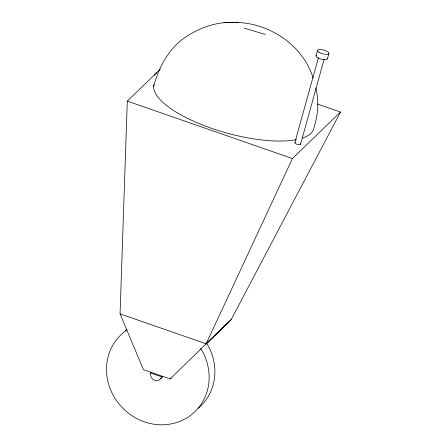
<?xml version="1.0" encoding="UTF-8"?>
<svg xmlns="http://www.w3.org/2000/svg" width="447" height="447" viewBox="0 0 447 447"><rect width="100%" height="100%" fill="white"/><g stroke="black" fill="none" stroke-linecap="round" stroke-linejoin="round"><path stroke-width="0.67" d="M171.167 377.994L170.151 378.978L143.465 369.697L120.053 313.855L127.306 101.123L160.361 69.151M315.979 55.847L317.471 50.461M294.852 142.71L318.387 57.842M300.574 144.219L324.109 59.356M327.439 58.741L328.936 53.355M153.667 86.316C158.724 67.631 168.295 49.215 184.482 37.861C198.39 28.323 214.817 22.037 231.825 22.445M120.053 313.855L206.14 343.793L292.416 158.54L340.502 112.041L317.482 104.034M206.307 343.81L231.211 319.549L340.502 112.041M170.151 378.978L209.419 340.62M206.134 343.961L227.931 322.717M162.311 376.251L161.725 376.821A5.923 5.487 46 0 1 154.723 380.291A5.923 5.487 46 0 1 150.717 372.988L151.304 372.424M206.14 343.793L231.211 319.549M232.613 22.445C267.474 21.506 302.859 44.426 313.207 78.275M223.969 22.562L238.435 22.35M244.336 28.178L265.227 34.43M127.306 101.123L292.416 158.54M150.717 372.988L161.725 376.821M206.207 343.078L208.095 345.699A53.316 49.394 46 0 1 198.211 408.307M200.468 348.626L202.357 351.247A53.316 49.394 46 0 1 185.159 418.867A53.316 49.394 46 0 1 115.544 399.221A53.316 49.394 46 0 1 126.993 329.975M315.839 87.925C319.046 100.737 318.18 114.32 314.14 126.847A82.935 27.412 15.5 0 1 302.524 138.078M296.506 139.643A82.935 27.412 15.5 0 1 203.81 125.467A82.935 27.412 15.5 0 1 153.997 84.382M300.272 143.632A2.961 0.978 15.5 0 1 297.557 144.437A2.961 0.978 15.5 0 1 295.311 142.325M125.445 330.529A53.316 49.394 46 0 1 126.406 329.568M162.753 376.597A5.923 5.487 46 0 1 160.657 378.52M327.277 58.177A5.923 1.956 15.5 0 1 321.589 59.289A5.923 1.956 15.5 0 1 316.208 55.378M154.293 75.375A10.309 2.442 -80.9 0 1 156.836 73.241M319.063 52.293A5.923 1.956 15.5 0 0 328.707 53.819A5.923 1.956 15.5 0 0 321.84 49.606A5.923 1.956 15.5 0 0 319.063 52.293"/></g></svg>
